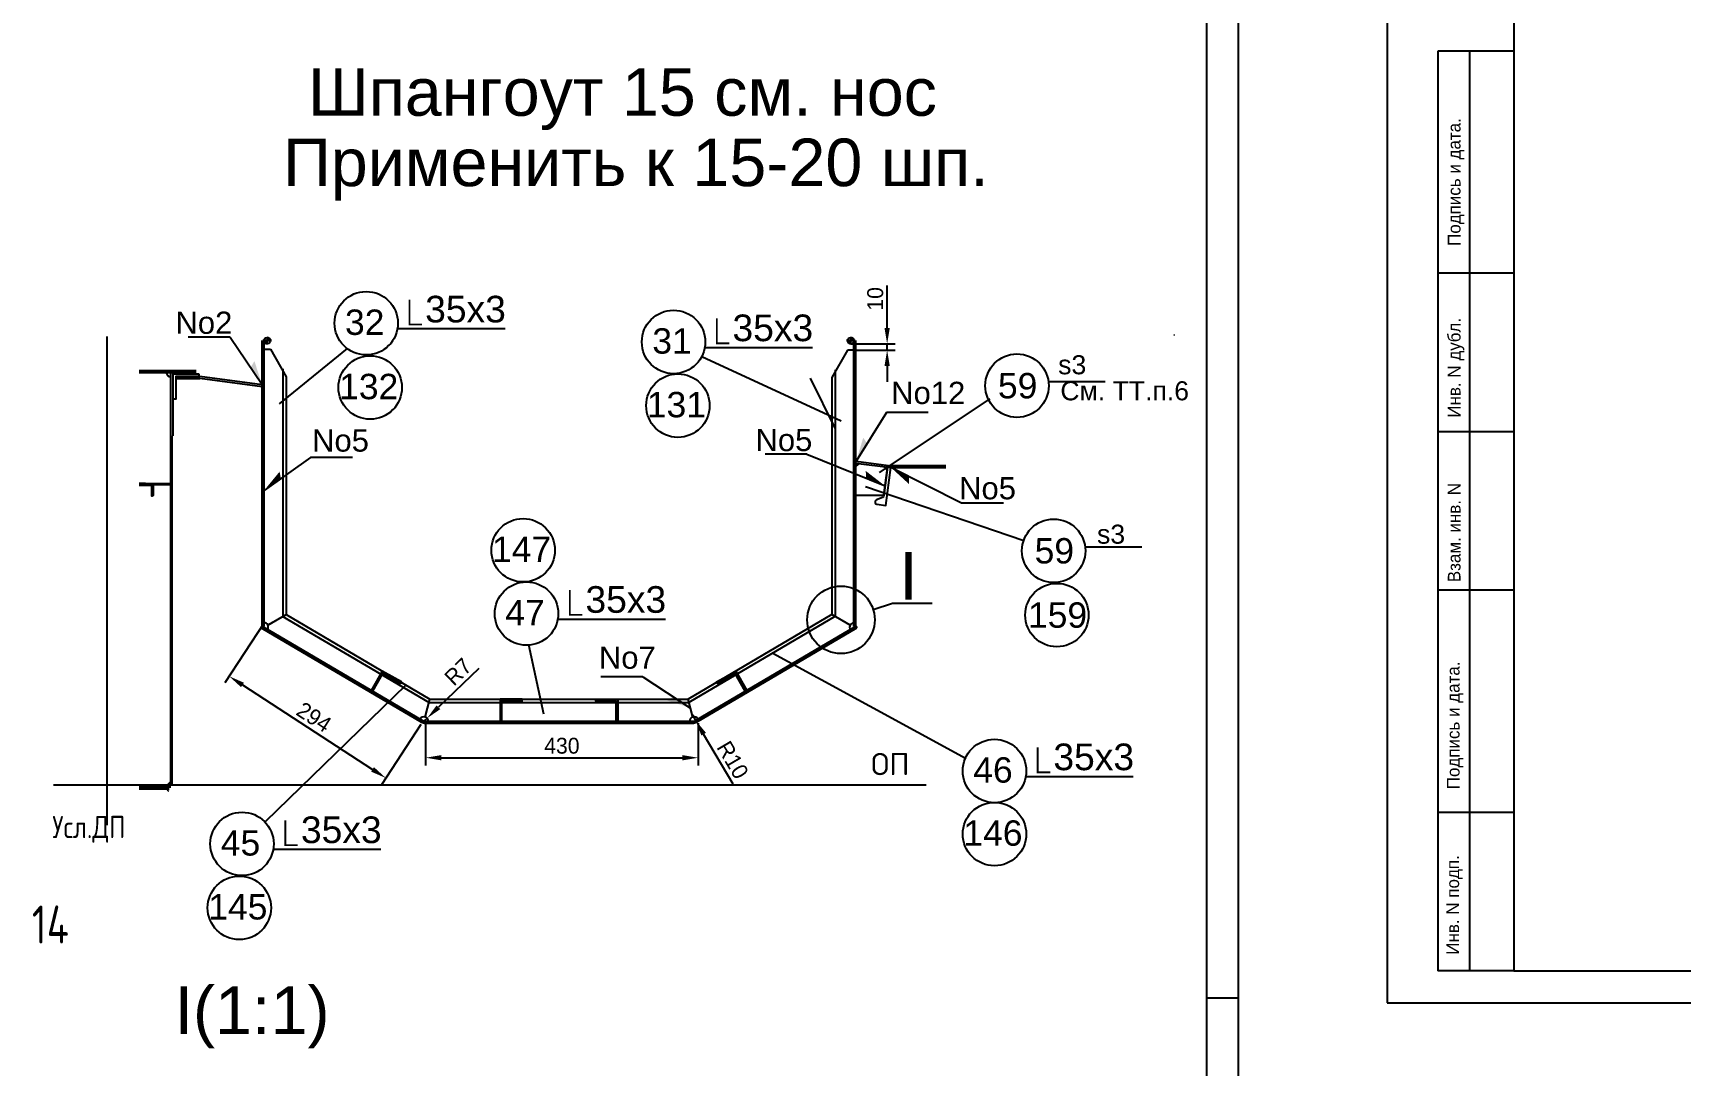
# Model space of a CAD drawing. Header units: millimetres. Extents: x 5443 to 24907, y -17798 to -7408.
# Drawn here: x 17230 to 19828, y -12723 to -11094 of the extents above; entities that cross this region are included whole.
import ezdxf
from ezdxf.enums import TextEntityAlignment as Align
from ezdxf.lldxf.tags import DXFTag

# ---------------------------------------------------------------- set-up
doc = ezdxf.new("R2010")
doc.units = ezdxf.units.MM
doc.layers.add('Format', color=7, linetype='Continuous')
doc.layers.add('pen_7', color=1, linetype='Continuous')
doc.layers.add('pen_5', color=1, linetype='Continuous', true_color=0xff0000)
doc.styles.add('3.5', font='txt.shx', dxfattribs={"height": 3.5})
doc.styles.add('Arial', font='arial.ttf')
doc.styles.add('KTEXTSTYLE', font='GOST_AU.SHX', dxfattribs={"width": 0.96, "height": 5})
doc.styles.add('style5', font='arial.ttf', dxfattribs={"height": 3})
tags = doc.linetypes.add('DASH1', pattern=[75, 50, -25]).pattern_tags.tags
tags[6:7] = [DXFTag(74, 4), DXFTag(75, 0), DXFTag(340, '0'), DXFTag(46, 1.0), DXFTag(50, 0.0), DXFTag(44, 0.0), DXFTag(45, 0.0)]
tags[4:5] = [DXFTag(74, 4), DXFTag(75, 0), DXFTag(340, '0'), DXFTag(46, 1.0), DXFTag(50, 0.0), DXFTag(44, 0.0), DXFTag(45, 0.0)]
tags = doc.linetypes.add('DASH13', pattern=[20, 10, -10]).pattern_tags.tags
tags[6:7] = [DXFTag(74, 4), DXFTag(75, 0), DXFTag(340, '0'), DXFTag(46, 1.0), DXFTag(50, 0.0), DXFTag(44, 0.0), DXFTag(45, 0.0)]
tags[4:5] = [DXFTag(74, 4), DXFTag(75, 0), DXFTag(340, '0'), DXFTag(46, 1.0), DXFTag(50, 0.0), DXFTag(44, 0.0), DXFTag(45, 0.0)]
tags = doc.linetypes.add('DASH4', pattern=[70, 40, -30]).pattern_tags.tags
tags[6:7] = [DXFTag(74, 4), DXFTag(75, 0), DXFTag(340, '0'), DXFTag(46, 1.0), DXFTag(50, 0.0), DXFTag(44, 0.0), DXFTag(45, 0.0)]
tags[4:5] = [DXFTag(74, 4), DXFTag(75, 0), DXFTag(340, '0'), DXFTag(46, 1.0), DXFTag(50, 0.0), DXFTag(44, 0.0), DXFTag(45, 0.0)]
tags = doc.linetypes.add('DASH5', pattern=[90, 40, -20, 10, -20]).pattern_tags.tags
tags[10:11] = [DXFTag(74, 4), DXFTag(75, 0), DXFTag(340, '0'), DXFTag(46, 1.0), DXFTag(50, 0.0), DXFTag(44, 0.0), DXFTag(45, 0.0)]
tags[8:9] = [DXFTag(74, 4), DXFTag(75, 0), DXFTag(340, '0'), DXFTag(46, 1.0), DXFTag(50, 0.0), DXFTag(44, 0.0), DXFTag(45, 0.0)]
tags[6:7] = [DXFTag(74, 4), DXFTag(75, 0), DXFTag(340, '0'), DXFTag(46, 1.0), DXFTag(50, 0.0), DXFTag(44, 0.0), DXFTag(45, 0.0)]
tags[4:5] = [DXFTag(74, 4), DXFTag(75, 0), DXFTag(340, '0'), DXFTag(46, 1.0), DXFTag(50, 0.0), DXFTag(44, 0.0), DXFTag(45, 0.0)]
tags = doc.linetypes.add('DASH6', pattern=[10, 5, -5]).pattern_tags.tags
tags[6:7] = [DXFTag(74, 4), DXFTag(75, 0), DXFTag(340, '0'), DXFTag(46, 1.0), DXFTag(50, 0.0), DXFTag(44, 0.0), DXFTag(45, 0.0)]
tags[4:5] = [DXFTag(74, 4), DXFTag(75, 0), DXFTag(340, '0'), DXFTag(46, 1.0), DXFTag(50, 0.0), DXFTag(44, 0.0), DXFTag(45, 0.0)]
doc.dimstyles.new('EAG_DIM_J-8_F-1_N-7_A-16-00_S-0-0_T-0', dxfattribs={"dimtxt": 0.1, "dimasz": 30, "dimexe": 0.18, "dimexo": 0, "dimgap": 0.1, "dimtad": 1, "dimdec": 0, "dimdsep": 46, "dimtxsty": 'Standard', "dimblk1": 'NONE', "dimblk2": 'NONE', "dimsah": 1, "dimcen": 0.09, "dimse1": 1, "dimse2": 1, "dimclrt": 4, "dimadec": 0, "dimazin": 3, "dimtfac": 1, "dimtdec": 4, "dimtix": 1, "dimtofl": 0, "dimtmove": 0, "dimatfit": 1, "dimfxl": 1, "dimtolj": 1, "dimtzin": 0, "dimarcsym": 0})
doc.dimstyles.new('ISO-10', dxfattribs={"dimscale": 10, "dimtxt": 2.5, "dimasz": 2.5, "dimexe": 1.25, "dimexo": 0, "dimtad": 1, "dimdec": 0, "dimtxsty": 'Standard', "dimcen": 2.5, "dimclrd": 7, "dimclre": 7, "dimclrt": 4, "dimadec": 0, "dimazin": 0, "dimtfac": 1, "dimtdec": 0, "dimtmove": 0, "dimatfit": 3, "dimfxl": 1, "dimarcsym": 0})

# ---------------------------------------------------------------- blocks, each defined once
blk = doc.blocks.new('*D112')
at = {"color": 0, "linetype": 'Continuous', "lineweight": -2}
blk.add_line((17618.8103100853, -11678.81600561258), (17726.14686108143, -11591.41228991331), dxfattribs=at)
at = {"layer": 'Defpoints', "color": 0, "linetype": 'Continuous'}
for p in [(17726.14686108143, -11591.41228991331), (17736.87484782844, -11604.58684533517), (17629.53829683231, -11691.99056103443)]:
    blk.add_point(p, dxfattribs=at)
blk = doc.blocks.new('_NONE')
blk = doc.blocks.new('*D133')
at = {"color": 7, "lineweight": -2}
for p, q in [((18576.83308789017, -11559.2873082576), (18576.83308789017, -11492.62064159094)), ((18519.53829683231, -11584.2873082576), (18589.33308789017, -11584.2873082576)), ((18576.83308789017, -11594.2873082576), (18576.83308789017, -11584.2873082576)), ((18524.53829683231, -11594.2873082576), (18589.33308789017, -11594.2873082576)), ((18576.83308789017, -11619.2873082576), (18576.83308789017, -11644.2873082576))]:
    blk.add_line(p, q, dxfattribs=at)
at = {"color": 7}
for points in [[(18572.6664212235, -11559.2873082576), (18580.99975455684, -11559.2873082576), (18576.83308789017, -11584.2873082576)], [(18572.6664212235, -11619.2873082576), (18580.99975455684, -11619.2873082576), (18576.83308789017, -11594.2873082576)]]:
    blk.add_solid(points, dxfattribs=at)
at = {"layer": 'Defpoints', "color": 0}
for p in [(18519.53829683231, -11584.2873082576), (18576.83308789017, -11584.2873082576), (18524.53829683231, -11594.2873082576)]:
    blk.add_point(p, dxfattribs=at)
at = {"color": 4, "insert": (18558.08308789018, -11513.45397492427), "char_height": 25, "attachment_point": 5, "rotation": 90}
blk.add_mtext('10', dxfattribs=at)
blk = doc.blocks.new('*D134')
at = {"color": 7, "lineweight": -2}
for p, q in [((17933.06359906137, -12095.82334037315), (17869.56990182223, -12157.07092549282)), ((17846.53878511356, -12179.2873082576), (17851.57684189358, -12174.42747452781))]:
    blk.add_line(p, q, dxfattribs=at)
at = {"color": 7}
blk.add_solid([(17866.67714364974, -12154.07208217138), (17872.46265999473, -12160.06976881427), (17851.57684189358, -12174.42747452781)], dxfattribs=at)
at = {"layer": 'Defpoints', "color": 0}
for p in [(17846.53878511356, -12179.2873082576), (17851.57684189358, -12174.42747452781)]:
    blk.add_point(p, dxfattribs=at)
at = {"color": 4, "insert": (17900.55370569575, -12101.1314735479), "char_height": 25, "attachment_point": 5, "rotation": 43.9684342128673}
blk.add_mtext('R7', dxfattribs=at)
blk = doc.blocks.new('*D139')
at = {"color": 7, "lineweight": -2}
for p, q in [((18269.81515230105, -12169.2873082576), (18274.88546490492, -12177.90667785627)), ((18334.03863808192, -12278.46518428015), (18287.56114487142, -12199.45492923282))]:
    blk.add_line(p, q, dxfattribs=at)
at = {"color": 7}
blk.add_solid([(18291.15252010084, -12197.34231590507), (18283.969769642, -12201.56754256057), (18274.88546490492, -12177.90667785627)], dxfattribs=at)
at = {"layer": 'Defpoints', "color": 0}
for p in [(18269.81515230105, -12169.2873082576), (18274.88546490492, -12177.90667785627)]:
    blk.add_point(p, dxfattribs=at)
at = {"color": 4, "insert": (18333.29891999233, -12240.22742246988), "char_height": 25, "attachment_point": 5, "rotation": 300.46601502757255}
blk.add_mtext('R10', dxfattribs=at)
blk = doc.blocks.new('*D143')
at = {"color": 7, "lineweight": -2}
for p, q in [((17594.53829683231, -12023.80987600663), (17532.85191495527, -12118.82361750636)), ((17560.62704406569, -12121.95286708086), (17765.65282962524, -12255.06307517326)), ((17841.50088930894, -12184.14698670656), (17779.8145074319, -12279.1607282063))]:
    blk.add_line(p, q, dxfattribs=at)
at = {"color": 7}
for points in [[(17562.89595261632, -12118.4581331711), (17558.35813551506, -12125.44760099062), (17539.65864060715, -12108.33941577709)], [(17767.92173817587, -12251.5683412635), (17763.38392107461, -12258.55780908302), (17786.62123308378, -12268.67652647703)]]:
    blk.add_solid(points, dxfattribs=at)
at = {"layer": 'Defpoints', "color": 0}
for p in [(17594.53829683231, -12023.80987600663), (17841.50088930894, -12184.14698670656), (17786.62123308378, -12268.67652647703)]:
    blk.add_point(p, dxfattribs=at)
at = {"color": 4, "insert": (17673.35002532329, -12172.78166853316), "char_height": 25, "attachment_point": 5, "rotation": 327.0068986154689}
blk.add_mtext('294', dxfattribs=at)
blk = doc.blocks.new('*D144')
at = {"color": 7, "lineweight": -2}
for p, q in [((17849.26144136356, -12182.2873082576), (17849.26144136356, -12249.17123576395)), ((18278.86278573001, -12182.2873082576), (18278.86278573001, -12249.17123576395)), ((17874.26144136356, -12236.67123576395), (18253.86278573001, -12236.67123576395))]:
    blk.add_line(p, q, dxfattribs=at)
at = {"color": 7}
for points in [[(17874.26144136356, -12232.50456909728), (17874.26144136356, -12240.83790243061), (17849.26144136356, -12236.67123576395)], [(18253.86278573001, -12232.50456909728), (18253.86278573001, -12240.83790243061), (18278.86278573001, -12236.67123576395)]]:
    blk.add_solid(points, dxfattribs=at)
at = {"layer": 'Defpoints', "color": 0}
for p in [(17849.26144136356, -12182.2873082576), (18278.86278573001, -12182.2873082576), (18278.86278573001, -12236.67123576395)]:
    blk.add_point(p, dxfattribs=at)
at = {"color": 4, "insert": (18064.06211354679, -12217.92123576395), "char_height": 25, "attachment_point": 5}
blk.add_mtext('430', dxfattribs=at)

msp = doc.modelspace()

# ---------------------------------------------------------------- hatches: boundary and pattern name
at = {"linetype": 'Continuous'}
for points in [[(17599.53829683231, -11584.2873082576), (17597.62484468387, -11583.90669302323), (17596.00277437137, -11582.82283071854), (17594.91891206669, -11581.20069937088), (17594.53829683231, -11579.2873082576), (17599.53829683231, -11579.2873082576)], [(17599.53829683231, -11574.2873082576), (17601.45174898075, -11574.66792349198), (17603.07381929325, -11575.75178579666), (17604.15768159794, -11577.37391714432), (17604.53829683231, -11579.2873082576), (17599.53829683231, -11579.2873082576)], [(18519.53829683231, -11584.2873082576), (18517.62496675419, -11583.90669302323), (18516.00265230106, -11582.82283071854), (18514.91891206669, -11581.20069937088), (18514.53829683231, -11579.2873082576), (18519.53829683231, -11579.2873082576)], [(18519.53829683231, -11574.2873082576), (18521.45162691044, -11574.66792349198), (18523.07394136356, -11575.75178579666), (18524.15768159794, -11577.37391714432), (18524.53829683231, -11579.2873082576), (18519.53829683231, -11579.2873082576)]]:
    msp.add_hatch(color=0, dxfattribs=at).paths.add_polyline_path(points)

# ---------------------------------------------------------------- linework, layer by layer
at = {"color": 0}
for p, q in [((19130.7493975492, -15585.14052007179), (19130.7493975492, -9645.140520071789)), ((19080.7493975492, -15535.14052007179), (19080.7493975492, -9695.140520071789)), ((17804.93261240262, -11560.40018881392), (17974.50147775182, -11560.40018881391)), ((18284.47970162435, -11604.41578104307), (18504.55669832064, -11705.71513842796)), ((18289.38180129051, -11589.90694764935), (18458.95066663972, -11589.90694764935)), ((18455.5782636529, -11638.24934175607), (18494.78829683231, -11718.25142349336)), ((18832.62526957791, -11643.91548085493), (18920.6696863865, -11643.91548085493)), ((18738.75368970323, -11670.79830168474), (18564.28182664237, -11787.03803700646)), ((18542.81470204363, -11809.39719743301), (18792.0381818669, -11894.36224418486)), ((18890.47246317839, -11904.12646645804), (18978.51687998698, -11904.12646645804)), ((18554.64664607238, -12002.81876695568), (18585.01898305247, -11992.9318979306)), ((18585.01898305247, -11992.9318979306), (18647.69969179276, -11992.9318979306)), ((18057.63966146956, -12018.04380756803), (18227.20852681877, -12018.04380756803)), ((18011.50936022977, -12058.40087322041), (18035.31877039668, -12167.47195845695)), ((18396.40280970379, -12071.91050668234), (18701.64672332254, -12237.96357966045)), ((17818.32512408472, -12122.08499940088), (17596.14557934426, -12337.8254168564)), ((18795.24742190433, -12266.10065770508), (18964.81628725353, -12266.10065770508)), ((17609.11122886886, -12381.03940422066), (17778.68009421807, -12381.03940422066)), ((19080.7493975492, -12615.14052007179), (19130.7493975492, -12615.14052007179))]:
    msp.add_line(p, q, dxfattribs=at)
at = {"color": 0, "linetype": 'Continuous'}
for p, q in [((17347.53829683231, -12343.20752696548), (17347.53829683231, -11572.7873082576)), ((17541.06634915851, -11573.62987459817), (17475.06501114614, -11573.62987459817)), ((17591.53829683231, -12029.2873082576), (17591.53829683231, -11579.2873082576)), ((17606.53829683231, -11579.2873082576), (17592.53829683231, -11579.2873082576)), ((17606.53829683231, -11579.2873082576), (17592.53829683231, -11579.2873082576)), ((17594.53829683231, -12029.2873082576), (17594.53829683231, -11579.2873082576)), ((18526.53829683231, -11579.2873082576), (18512.53829683231, -11579.2873082576)), ((18526.53829683231, -11579.2873082576), (18512.53829683231, -11579.2873082576)), ((18524.53829683231, -12029.2873082576), (18524.53829683231, -11579.2873082576)), ((18527.53829683231, -12029.2873082576), (18527.53829683231, -11579.2873082576)), ((17594.53829683231, -11592.7873082576), (17604.53829683231, -11592.7873082576)), ((17604.53829683231, -11592.7873082576), (17629.53829683231, -11636.08857778885)), ((18514.53829683231, -11594.2873082576), (18489.53829683231, -11637.58857778885)), ((18524.53829683231, -11594.2873082576), (18514.53829683231, -11594.2873082576)), ((17456.53829683231, -11635.78736929276), (17493.53829683231, -11635.78736929276)), ((17456.53829683231, -11638.78736929276), (17493.53829683231, -11638.78736929276)), ((17493.14486421512, -11638.34681753495), (17591.53829683231, -11651.3631341909)), ((17493.53829683231, -11635.37275747635), (17591.53829683231, -11648.33702753334)), ((17629.53829683231, -11636.08857778885), (17629.53829683231, -12011.03392080643)), ((18489.53829683231, -11637.58857778885), (18489.53829683231, -12011.03401235916)), ((18641.68463310899, -11692.7045708783), (18575.68329509661, -11692.7045708783)), ((17734.02979139813, -11763.38634420005), (17668.02845338575, -11763.38634420005)), ((18450.34728786577, -11758.47166380113), (18384.3459498534, -11758.47166380113)), ((18532.48281822849, -11772.89954857242), (18527.52627525974, -11777.24378685367)), ((18527.53829683231, -11772.15318350174), (18582.53829683231, -11779.42875723221)), ((18527.93160737919, -11769.17909292557), (18582.93160737919, -11776.45466665604)), ((18582.53829683231, -11776.2873082576), (18669.53829683231, -11776.2873082576)), ((18582.53829683231, -11779.2873082576), (18669.53829683231, -11779.2873082576)), ((18760.07670915874, -11835.47408578385), (18694.07537114636, -11835.47408578385)), ((17600.42281831669, -12027.48497061112), (17629.53829683231, -12011.03392080643)), ((17600.63277925419, -12027.36634878495), (17629.53829683231, -12011.03392080643)), ((17629.53829683231, -12011.03392080643), (17856.07088960575, -12144.28839163163)), ((18489.53829683231, -12011.03392080643), (18263.00753511356, -12144.28727774002)), ((18518.46188081669, -12027.57664541581), (18489.53829683231, -12011.03392080643)), ((18518.46188081669, -12027.57667593338), (18489.53829683231, -12011.03401235916)), ((17590.01723614855, -12031.87312942942), (17842.6700106995, -12180.4923863826)), ((17591.53829683231, -12029.28732588087), (17844.19112886356, -12177.90660909989)), ((18274.88546480106, -12177.90660147049), (18527.53829683231, -12029.28732579758)), ((18276.40646089481, -12180.49243215897), (18529.05935669756, -12031.87312838094)), ((18191.48936350788, -12108.9244771785), (18125.48802549551, -12108.9244771785)), ((17848.37789644169, -12172.53323416092), (17856.069424762, -12144.2873082576)), ((17848.37936128544, -12172.53439382889), (17856.07088960575, -12144.28839163163)), ((17856.069424762, -12144.2873082576), (18263.00753511356, -12144.2873082576)), ((18270.69918550419, -12172.53327993729), (18263.00753511356, -12144.28727774002)), ((18270.69918550419, -12172.53324179032), (18263.00753511356, -12144.2873082576)), ((17849.26144136356, -12179.2873082576), (18269.81515230106, -12179.2873082576)), ((17849.26144136356, -12182.2873082576), (18269.81515230106, -12182.2873082576)), ((17262.64939683231, -12279.2873082576), (18638.41677949352, -12279.2873082576))]:
    msp.add_line(p, q, dxfattribs=at)
at = {"color": 0, "linetype": 'Continuous', "ltscale": 5}
for p, q in [((17541.06634915851, -11573.62987459817), (17591.53829683402, -11648.33702753587)), ((18575.68329509661, -11692.7045708783), (18527.9316073792, -11769.17909292555)), ((17668.02845338575, -11763.38634420005), (17594.53829682967, -11815.61443139055)), ((18450.34728786577, -11758.47166380113), (18573.66073611507, -11808.31945164436)), ((18694.07537114636, -11835.47408578385), (18582.63493575087, -11779.05914644005)), ((18191.48936350788, -12108.9244771785), (18266.85336030885, -12158.41027502394))]:
    msp.add_line(p, q, dxfattribs=at)
msp.add_line((19028.70409721341, -11570.21441835337), (19029.58455132532, -11570.21441835337))
at = {"color": 0, "linetype": 'DASH5'}
for p, q in [((17397.53829683231, -11626.2873082576), (17487.53829683231, -11626.2873082576)), ((17397.53829683231, -11629.2873082576), (17487.53829683231, -11629.2873082576)), ((17447.53829683231, -11729.2873082576), (17447.53829683231, -11629.2873082576)), ((17451.53829683231, -11729.2873082576), (17451.53829683231, -11629.2873082576)), ((17447.53829683231, -12279.2873082576), (17447.53829683231, -11729.2873082576)), ((17449.53829683231, -12279.2873082576), (17449.53829683231, -11729.2873082576)), ((17397.53829683231, -12279.2873082576), (17447.53829683231, -12279.2873082576)), ((17397.53829683231, -12282.2872915683), (17445.23824800419, -12282.2872915683)), ((17397.53829683231, -12282.2873082576), (17447.53829683231, -12282.2873082576)), ((17397.53829683231, -12285.78586296418), (17445.23824800419, -12285.78586296418)), ((17440.66329683231, -12287.16225199082), (17441.92648042606, -12285.89914993622)), ((17442.53829683231, -12279.2873082576), (17447.53829683231, -12274.2873082576)), ((17442.78463472294, -12289.28356317856), (17444.04781831669, -12288.02046064713))]:
    msp.add_line(p, q, dxfattribs=at)
at = {"color": 0, "linetype": 'DASH1'}
for p, q in [((17624.28829683231, -11623.96424917557), (17624.28829683231, -12014.98909048416)), ((18494.78829683231, -11625.46424917557), (18494.78829683231, -12015.03761343338)), ((17623.38363374637, -12013.50444082596), (17855.05209077762, -12149.78001455643)), ((18495.65108980106, -12013.52916006424), (18264.02657808231, -12149.77888540604)), ((17854.16329683231, -12149.5373082576), (18264.91378511356, -12149.5373082576))]:
    msp.add_line(p, q, dxfattribs=at)
at = {"color": 0, "linetype": 'DASH13'}
for p, q in [((17397.53829683231, -11804.2873082576), (17417.53829683231, -11804.2873082576)), ((17397.53829683231, -11807.2873082576), (17417.53829683231, -11807.2873082576))]:
    msp.add_line(p, q, dxfattribs=at)
at = {"color": 0, "linetype": 'DASH4'}
msp.add_line((17407.53829683231, -11804.2873082576), (17397.53829683231, -11804.2873082576), dxfattribs=at)
at = {"color": 2}
for p, q in [((17591.53829683231, -12029.28732588087), (17590.01723614855, -12031.87312942941)), ((18527.53829683231, -12029.2873082576), (18527.53829683231, -12029.28732579758)), ((18527.53829683231, -12029.28732579758), (18529.05935669757, -12031.87312838094))]:
    msp.add_line(p, q, dxfattribs=at)
at = {"color": 0, "const_width": 3}
for points in [[(17823.94165409955, -11514.55868292153), (17823.94165409955, -11553.84305481169), (17843.5962582234, -11553.84305481169)], [(18814.25646360126, -12220.2591518127), (18814.25646360126, -12259.54352370286), (18833.91106772511, -12259.54352370286)], [(17628.1202705658, -12335.19789832828), (17628.1202705658, -12374.48227021844), (17647.77487468965, -12374.48227021844)]]:
    msp.add_lwpolyline(points, dxfattribs=at)
at = {"const_width": 3}
for points in [[(18308.39084298745, -11544.06544175697), (18308.39084298745, -11583.34981364712), (18328.0454471113, -11583.34981364712)], [(18076.64870316649, -11972.20230167565), (18076.64870316649, -12011.4866735658), (18096.30330729034, -12011.4866735658)]]:
    msp.add_lwpolyline(points, dxfattribs=at)
at = {"color": 0, "linetype": 'Continuous'}
for points in [[(17599.53829683231, -11574.2873082576, 0), (17601.45174898075, -11574.66792349198, 0), (17603.07381929325, -11575.75178579666, 0), (17604.15768159794, -11577.37391714432, 0), (17604.53829683231, -11579.2873082576, 0), (17604.15768159794, -11581.20069937088, 0), (17603.07381929325, -11582.82283071854, 0), (17601.45174898075, -11583.90669302323, 0), (17599.53829683231, -11584.2873082576, 0), (17597.62484468387, -11583.90669302323, 0), (17596.00277437137, -11582.82283071854, 0), (17594.91891206669, -11581.20069937088, 0), (17594.53829683231, -11579.2873082576, 0), (17594.91891206669, -11577.37391714432, 0), (17596.00277437137, -11575.75178579666, 0), (17597.62484468387, -11574.66792349198, 0), (17599.53829683231, -11574.2873082576, 0)], [(18519.53829683231, -11574.2873082576, 0), (18521.45162691044, -11574.66792349198, 0), (18523.07394136356, -11575.75178579666, 0), (18524.15768159794, -11577.37391714432, 0), (18524.53829683231, -11579.2873082576, 0), (18524.15768159794, -11581.20069937088, 0), (18523.07394136356, -11582.82283071854, 0), (18521.45162691044, -11583.90669302323, 0), (18519.53829683231, -11584.2873082576, 0), (18517.62496675419, -11583.90669302323, 0), (18516.00265230106, -11582.82283071854, 0), (18514.91891206669, -11581.20069937088, 0), (18514.53829683231, -11579.2873082576, 0), (18514.91891206669, -11577.37391714432, 0), (18516.00265230106, -11575.75178579666, 0), (18517.62496675419, -11574.66792349198, 0), (18519.53829683231, -11574.2873082576, 0)], [(18527.52627525974, -11822.67939476382, 0), (18571.76113854099, -11822.68037132632, 0), (18576.90176354099, -11783.81901268375, 0), (18572.60073815037, -11778.20643333804, 0)], [(18582.52627525974, -11779.42716698062, 0), (18577.56948815037, -11778.77146629703, 0), (18571.63638268162, -11823.62241844546, 0), (18570.94204674412, -11825.29581932437, 0), (18569.50405846287, -11826.39783958804, 0), (18559.90029869724, -11830.36884788882, 0), (18558.46231041599, -11831.4708681525, 0), (18557.76797447849, -11833.1442690314, 0), (18558.00332604099, -11834.94062523257, 0), (18559.10537682224, -11836.37867454898, 0), (18560.77871666599, -11837.07301048648, 0), (18574.65786705662, -11838.90900902164, 0), (18582.52627525974, -11779.42716698062, 0)], [(17763.53829683231, -12130.46376089432, 0), (17766.15023530887, -12131.93946890213, 0), (17781.89108003544, -12104.07862905838, 0), (17809.75191987919, -12119.81948904374, 0), (17811.227627887, -12117.20753530838, 0), (17780.75484956669, -12099.99098257401, 0), (17763.53829683231, -12130.46376089432, 0)], [(18355.53829683231, -12130.46377615311, 0), (18352.92623628544, -12131.93946890213, 0), (18337.18575776981, -12104.07852224686, 0), (18309.32467378544, -12119.81918386795, 0), (18307.84908784794, -12117.20721487381, 0), (18338.32198823856, -12099.99087576249, 0), (18355.53829683231, -12130.46377615311, 0)], [(17966.53829683231, -12179.2873082576, 0), (17969.53829683231, -12179.2873082576, 0), (17969.53829683231, -12147.2873082576, 0), (18001.53829683231, -12147.2873082576, 0), (18001.53829683231, -12144.2873082576, 0), (17966.53829683231, -12144.2873082576, 0), (17966.53829683231, -12179.2873082576, 0)], [(18152.53829683231, -12179.2873082576, 0), (18149.53829683231, -12179.2873082576, 0), (18149.53829683231, -12147.2873082576, 0), (18117.53829683231, -12147.2873082576, 0), (18117.53829683231, -12144.2873082576, 0), (18152.53829683231, -12144.2873082576, 0), (18152.53829683231, -12179.2873082576, 0)]]:
    msp.add_polyline3d(points, dxfattribs=at)
at = {"color": 0, "linetype": 'DASH5'}
msp.add_polyline3d([(17491.53829683231, -11631.68727163651, 0), (17491.53829683231, -11635.68727163651, 0), (17455.53829683231, -11635.68727163651, 0), (17455.53829683231, -11671.68727163651, 0), (17451.53829683231, -11671.68727163651, 0), (17451.53829683231, -11631.68727163651, 0), (17491.53829683231, -11631.68727163651, 0)], dxfattribs=at)
at = {"color": 0, "linetype": 'DASH6'}
msp.add_polyline3d([(17447.53829683231, -11804.2873082576, 0), (17447.53829683231, -11805.2873082576, 0), (17447.24545015262, -11805.99440054276, 0), (17446.53829683231, -11806.2873082576, 0), (17421.53829683231, -11806.2873082576, 0), (17420.53829683231, -11806.55525259354, 0), (17419.80624116825, -11807.2873082576, 0), (17419.53829683231, -11808.2873082576, 0), (17419.53829683231, -11823.2873082576, 0), (17419.24545015262, -11823.99440054276, 0), (17418.53829683231, -11824.2873082576, 0), (17417.53829683231, -11824.2873082576, 0), (17417.53829683231, -11804.2873082576, 0), (17447.53829683231, -11804.2873082576, 0)], dxfattribs=at)
msp.add_polyline3d([(17447.53829683231, -11804.2873082576, 0), (17447.53829683231, -11805.2873082576, 0), (17447.24545015262, -11805.99440054276, 0), (17446.53829683231, -11806.2873082576, 0), (17421.53829683231, -11806.2873082576, 0), (17420.53829683231, -11806.55525259354, 0), (17419.80624116825, -11807.2873082576, 0), (17419.53829683231, -11808.2873082576, 0), (17419.53829683231, -11823.2873082576, 0), (17419.24545015262, -11823.99440054276, 0), (17418.53829683231, -11824.2873082576, 0), (17417.53829683231, -11824.2873082576, 0), (17417.53829683231, -11804.2873082576, 0), (17447.53829683231, -11804.2873082576, 0)], dxfattribs=at)
at = {"color": 0}
for centre, radius in [((17755.6710498445, -11551.83873716523), 50), ((18240.1202387324, -11581.34549600067), 50), ((17761.92000585036, -11653.2004895474), 50), ((18781.51635286961, -11650.28537972841), 50), ((18246.96800420057, -11681.71439219361), 50), ((18002.97349919343, -11909.69238829647), 50), ((18839.36354647009, -11910.49636533151), 50), ((18008.37809891144, -12009.48235591935), 50), ((18504.0000888245, -12019.30534414627), 53.26237873512855), ((18844.40984722044, -12011.81124828468), 50), ((18745.98585934621, -12257.5392060564), 50), ((18745.98585934621, -12357.01019987838), 50), ((17559.84966631075, -12372.47795257198), 50), ((17555.64761906597, -12473.26157078117), 50)]:
    msp.add_circle(centre, radius, dxfattribs=at)
at = {"color": 0, "linetype": 'DASH5'}
msp.add_arc((17447.53829683231, -11629.2873082576), 7.00006103515625, 180.0000043999775, 270, dxfattribs=at)
at = {"color": 0, "linetype": 'Continuous'}
for centre, radius, start, end in [((17594.53829683231, -12030.80987600663), 7, 29.46749029454141, 90), ((17594.32833589481, -12030.92848257401), 7.000021934509277, 329.5346339467231, 29.46737027452854), ((18524.53829683231, -12031.05197195389), 6.999924182891846, 150.2331824213236, 210.4659828212576), ((18524.53829683231, -12031.05200247147), 7, 90, 150.2331818696437), ((17846.54024995731, -12179.28846792557), 7.000025749206543, 74.7678665361955, 149.5345788843539), ((17849.26131929325, -12169.2873082576), 12.99999904632568, 239.5342145721509, 254.7677190764562), ((17849.26131929325, -12169.2873082576), 9.999984741210938, 239.5344763782555, 254.767782518289), ((17849.26144136356, -12169.2873082576), 13, 254.7671821411665, 270), ((17849.26144136356, -12169.2873082576), 10, 254.7670600708632, 270), ((17846.53878511356, -12179.2873082576), 7, 0, 74.76787201601476), ((18272.53829683231, -12179.2873082576), 7, 105.232173760334, 180), ((18269.81515230106, -12169.2873082576), 10, 270, 285.2329704466453), ((18269.81515230106, -12169.2873082576), 13.00001525878906, 270, 285.2333671751551), ((18272.53829683231, -12179.28735403397), 6.99992036819458, 30.46592775894276, 105.2321441963953), ((18269.81515230106, -12169.2873082576), 10.00008010864258, 285.2328309578594, 300.4660150275993), ((18269.81515230106, -12169.2873082576), 13.00003910064697, 285.2333550756695, 300.4656846532433)]:
    msp.add_arc(centre, radius, start, end, dxfattribs=at)
at = {"color": 0, "linetype": 'ByBlock'}
for points in [[(17573.52149038458, -11621.35853369708), (17579.37479596246, -11611.6285145159), (17591.53829683402, -11648.33702753583)], [(18545.26110342676, -11741.75404942177), (18539.16385565953, -11732.175008284), (18527.9316073792, -11769.17909292551)], [(17621.08227624436, -11796.96338312834), (17619.13795094513, -11785.776155653), (17594.53829682968, -11815.61443139051)], [(18543.64937109842, -11796.00026277964), (18543.07155404899, -11784.66004290031), (18573.66073611503, -11808.31945164436)], [(18611.49994241408, -11793.8664363602), (18611.11893814566, -11805.21497349948), (18582.63493575091, -11779.05914644004)], [(18239.83125030954, -12140.45895151752), (18230.1154555523, -12146.33583774146), (18266.85336030881, -12158.41027502394)]]:
    msp.add_solid(points, dxfattribs=at)
at = {"color": 0, "linetype": 'Continuous'}
for points, invisible_edges in [([(17599.53829683231, -11579.2873082576), (17594.53829683231, -11579.2873082576), (17594.91891206669, -11581.20069937088), (17599.53829683231, -11579.2873082576)], 12), ([(17599.53829683231, -11579.2873082576), (17594.91891206669, -11581.20069937088), (17596.00277437137, -11582.82283071854), (17599.53829683231, -11579.2873082576)], 13), ([(17599.53829683231, -11579.2873082576), (17596.00277437137, -11582.82283071854), (17597.62484468387, -11583.90669302323), (17599.53829683231, -11579.2873082576)], 13), ([(17599.53829683231, -11579.2873082576), (17597.62484468387, -11583.90669302323), (17599.53829683231, -11584.2873082576), (17599.53829683231, -11579.2873082576)], 9), ([(17599.53829683231, -11579.2873082576), (17601.45174898075, -11574.66792349198), (17599.53829683231, -11574.2873082576), (17599.53829683231, -11579.2873082576)], 9), ([(17599.53829683231, -11579.2873082576), (17603.07381929325, -11575.75178579666), (17601.45174898075, -11574.66792349198), (17599.53829683231, -11579.2873082576)], 13), ([(17599.53829683231, -11579.2873082576), (17604.15768159794, -11577.37391714432), (17603.07381929325, -11575.75178579666), (17599.53829683231, -11579.2873082576)], 13), ([(17599.53829683231, -11579.2873082576), (17604.53829683231, -11579.2873082576), (17604.15768159794, -11577.37391714432), (17599.53829683231, -11579.2873082576)], 12), ([(18519.53829683231, -11579.2873082576), (18514.53829683231, -11579.2873082576), (18514.91891206669, -11581.20069937088), (18519.53829683231, -11579.2873082576)], 12), ([(18519.53829683231, -11579.2873082576), (18514.91891206669, -11581.20069937088), (18516.00265230106, -11582.82283071854), (18519.53829683231, -11579.2873082576)], 13), ([(18519.53829683231, -11579.2873082576), (18516.00265230106, -11582.82283071854), (18517.62496675419, -11583.90669302323), (18519.53829683231, -11579.2873082576)], 13), ([(18519.53829683231, -11579.2873082576), (18517.62496675419, -11583.90669302323), (18519.53829683231, -11584.2873082576), (18519.53829683231, -11579.2873082576)], 9), ([(18519.53829683231, -11579.2873082576), (18521.45162691044, -11574.66792349198), (18519.53829683231, -11574.2873082576), (18519.53829683231, -11579.2873082576)], 9), ([(18519.53829683231, -11579.2873082576), (18523.07394136356, -11575.75178579666), (18521.45162691044, -11574.66792349198), (18519.53829683231, -11579.2873082576)], 13), ([(18519.53829683231, -11579.2873082576), (18524.15768159794, -11577.37391714432), (18523.07394136356, -11575.75178579666), (18519.53829683231, -11579.2873082576)], 13), ([(18519.53829683231, -11579.2873082576), (18524.53829683231, -11579.2873082576), (18524.15768159794, -11577.37391714432), (18519.53829683231, -11579.2873082576)], 12)]:
    msp.add_3dface(points, dxfattribs=dict(at, invisible_edges=invisible_edges))
at = {"layer": 'Format', "color": 0}
for p, q in [((19364.78704882957, -9652.790395792035), (19364.78704882957, -12622.79039579204)), ((19564.78704882957, -9702.790395792035), (19564.78704882957, -12572.79039579204)), ((19444.78704882957, -11122.79039579204), (19444.78704882957, -12572.79039579204)), ((19564.78704882957, -11122.79039579204), (19444.78704882957, -11122.79039579204)), ((19494.78704882957, -11122.79039579204), (19494.78704882957, -12572.79039579204)), ((19564.78704882957, -11472.79039579204), (19444.78704882957, -11472.79039579204)), ((19564.78704882957, -11722.79039579204), (19444.78704882957, -11722.79039579204)), ((19564.78704882957, -11972.79039579204), (19444.78704882957, -11972.79039579204)), ((19564.78704882957, -12322.79039579204), (19444.78704882957, -12322.79039579204)), ((19564.78704882957, -12572.79039579204), (19444.78704882957, -12572.79039579204)), ((19564.78704882957, -12572.79039579204), (23514.78704882956, -12572.79039579204)), ((19364.78704882957, -12622.79039579204), (23564.78704882956, -12622.79039579204))]:
    msp.add_line(p, q, dxfattribs=at)

# ---------------------------------------------------------------- texts
at = {"color": 0}
for s, style, p in [('No2', 'style5', (17454.88869730698, -11579.02841143921)), ('No12', 'style5', (18583.11496006526, -11689.63307056584)), ('No5', 'style5', (17670.25846724428, -11764.71359589563)), ('No5', 'style5', (18369.26198321826, -11763.87015391292)), ('No5', 'style5', (18690.19456836008, -11839.85481302083)), ('No7', 'style5', (18122.39793842347, -12106.86095035257)), ('ОП', '3.5', (18551.49769362769, -12274.70956227777))]:
    msp.add_text(s, height=35, dxfattribs=dict(at, style=style)).set_placement(p, align=Align.BOTTOM_LEFT)
at = {"color": 0, "style": '3.5', "width": 0.8}
msp.add_text('Усл.ДП', height=35, dxfattribs=at).set_placement((17260.82900304085, -12373.9359753026), align=Align.BOTTOM_LEFT)
at = {"color": 0, "insert": (17228.63778064104, -12469.59445494031), "char_height": 2.5, "attachment_point": 1, "style": 'KTEXTSTYLE'}
msp.add_mtext('{\\H24x;\\W0.965;\\C6;14}', dxfattribs=at)
at = {"layer": 'Format', "color": 0}
for s, p in [('Подпись и дата.', (19480.641081078, -11429.95464507108)), ('Инв. N дубл.', (19480.641081078, -11700.6514633943)), ('Взам. инв. N', (19480.641081078, -11959.99483682391)), ('Подпись и дата.', (19479.15334507602, -12286.30326738656)), ('Инв. N подп.', (19478.34863628191, -12547.07917100569))]:
    msp.add_text(s, height=20, rotation=90, dxfattribs=at).set_placement(p)
at = {"layer": 'pen_5', "color": 0, "linetype": 'Continuous', "style": 'Arial'}
for s, p in [('Шпангоут 15 см. нос ', (17663.74339523012, -11247.34726307506)), ('Применить к 15-20 шп.', (17624.47546031293, -11358.30171756139)), ('I', (18595.94861700745, -12010.17430962352)), ('I(1:1)', (17453.43765070408, -12694.65616780412))]:
    msp.add_text(s, height=75, dxfattribs=at).set_placement(p, align=Align.BOTTOM_LEFT)
at = {"layer": 'pen_7', "color": 0, "style": 'style5'}
for s, height, p in [('35x3', 42, (17848.54841132902, -11550.60770563046)), ('35x3', 42, (18332.99760021692, -11580.1144644659)), ('s3', 30, (18846.43959835871, -11632.30170264313)), ('Cм. ТТ.п.6', 30, (18849.86060318944, -11673.32749982654)), ('s3', 30, (18907.70779678992, -11899.35034447476)), ('35x3', 42, (18101.25546039597, -12008.25132438458)), ('35x3', 42, (18838.86322083073, -12256.30817452163)), ('35x3', 42, (17652.72702779527, -12371.24692103721))]:
    msp.add_text(s, height=height, dxfattribs=at).set_placement(p)
for s, p in [('32', (17753.28948841939, -11550.23245731492)), ('31', (18237.73867730729, -11579.73921615035)), ('132', (17759.53844442525, -11651.59420969708)), ('59', (18782.55297711087, -11650.27805383674)), ('131', (18244.58644277547, -11680.1081123433)), ('147', (18000.59193776833, -11908.08610844616)), ('59', (18840.40017071135, -11910.48903943985)), ('47', (18005.99653748634, -12007.87607606903)), ('159', (18845.44647146169, -12011.80392239302)), ('46', (18743.6042979211, -12255.93292620609)), ('146', (18743.6042979211, -12355.40392002807)), ('45', (17557.46810488564, -12370.87167272166)), ('145', (17553.26605764086, -12471.65529093086))]:
    msp.add_text(s, height=40, dxfattribs=at).set_placement(p, align=Align.MIDDLE_CENTER)

# ---------------------------------------------------------------- dimensions: what is measured, and where the dimension line sits
at = {"color": 0}
dim = msp.add_linear_dim(base=(18576.83308789017, -11584.2873082576), p1=(18524.53829683231, -11594.2873082576), p2=(18519.53829683231, -11584.2873082576), angle=90, dimstyle='ISO-10', dxfattribs=at)
dim.commit()
dim.dimension.update_dxf_attribs({"geometry": '*D133', "text_midpoint": (18558.08308789018, -11513.45397492427)})
at = {"color": 0, "linetype": 'Continuous'}
dim = msp.add_linear_dim(base=(17726.14686108143, -11591.41228991331), p1=(17629.53829683231, -11691.99056103443), p2=(17736.87484782844, -11604.58684533517), angle=39.155785778237195, text=' ', dimstyle='EAG_DIM_J-8_F-1_N-7_A-16-00_S-0-0_T-0', dxfattribs=at)
dim.commit()
dim.dimension.update_dxf_attribs({"geometry": '*D112', "text_midpoint": (17666.2936588618, -11640.15050836682), "dimtype": 161})
at = {"color": 3}
dim = msp.add_aligned_dim(p1=(17594.53829683231, -12023.80987600663), p2=(17841.50088930894, -12184.14698670656), distance=-100.78204086641068, dimstyle='ISO-10', override={"dimfxl": 1.25}, dxfattribs=at)
dim.commit()
dim.dimension.update_dxf_attribs({"geometry": '*D143', "text_midpoint": (17673.35002532329, -12172.78166853316)})
at = {"color": 0}
dim = msp.add_radius_dim(center=(17846.53878511356, -12179.2873082576), mpoint=(17851.57684189358, -12174.42747452781), dimstyle='ISO-10', override={"dimfxl": 1.25}, dxfattribs=at)
dim.commit()
dim.dimension.update_dxf_attribs({"geometry": '*D134', "text_midpoint": (17913.57111747199, -12114.62626849439), "dimtype": 164})
at = {"color": 3}
dim = msp.add_linear_dim(base=(18278.86278573001, -12236.67123576395), p1=(17849.26144136356, -12182.2873082576), p2=(18278.86278573001, -12182.2873082576), dimstyle='ISO-10', override={"dimfxl": 1.25}, dxfattribs=at)
dim.commit()
dim.dimension.update_dxf_attribs({"geometry": '*D144', "text_midpoint": (18064.06211354679, -12217.92123576395)})
at = {"color": 0}
dim = msp.add_radius_dim(center=(18269.81515230105, -12169.2873082576), mpoint=(18274.88546490492, -12177.90667785627), dimstyle='ISO-10', override={"dimtmove": 1, "dimfxl": 1.25}, dxfattribs=at)
dim.commit()
dim.dimension.update_dxf_attribs({"geometry": '*D139', "text_midpoint": (18333.29891999233, -12240.22742246988)})

doc.saveas('drawing.dxf')
